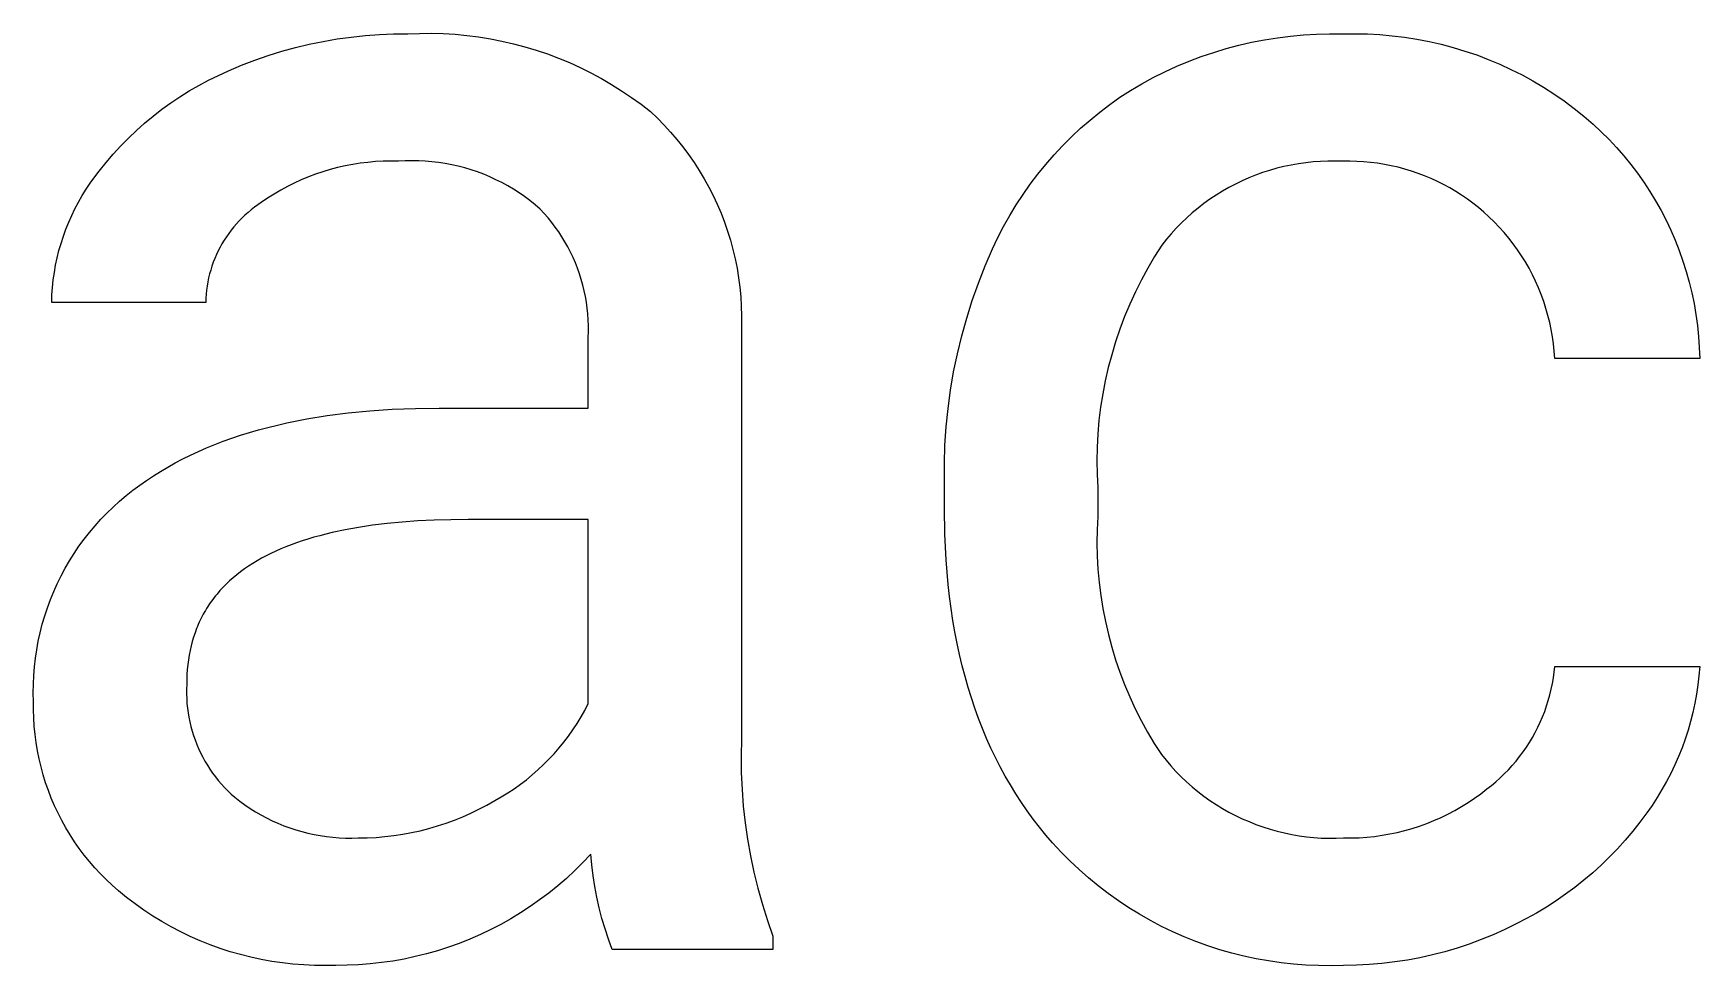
# Model space of a CAD drawing. Header units: millimetres. Extents: x 0 to 4030, y -54 to 2762.
# Drawn here: x 3904.47 to 3944.25, y 302.83 to 325.09 of the extents above; entities that cross this region are included whole.
import ezdxf

# ---------------------------------------------------------------- set-up
doc = ezdxf.new("R2010")
doc.units = ezdxf.units.MM
doc.header["$MEASUREMENT"] = 0
doc.layers.add('Domyślny', color=7, linetype='Continuous', true_color=0x000000)

msp = doc.modelspace()

# ---------------------------------------------------------------- linework, layer by layer
at = {"layer": 'Domyślny'}
for p, q in [((3911.722, 324.956), (3912.058, 325.002)), ((3912.058, 325.002), (3912.394, 325.037)), ((3912.394, 325.037), (3912.732, 325.061)), ((3912.732, 325.061), (3913.071, 325.074)), ((3913.071, 325.074), (3913.409, 325.076)), ((3913.409, 325.076), (3913.692, 325.088)), ((3913.692, 325.088), (3913.975, 325.09)), ((3913.975, 325.09), (3914.257, 325.083)), ((3914.257, 325.083), (3914.54, 325.067)), ((3914.54, 325.067), (3914.821, 325.041)), ((3914.821, 325.041), (3915.102, 325.005)), ((3915.102, 325.005), (3915.381, 324.96)), ((3934.17, 324.984), (3934.48, 325.023)), ((3934.48, 325.023), (3934.792, 325.052)), ((3934.792, 325.052), (3935.104, 325.071)), ((3935.104, 325.071), (3935.416, 325.078)), ((3935.416, 325.078), (3935.729, 325.076)), ((3935.729, 325.076), (3936.025, 325.081)), ((3936.025, 325.081), (3936.321, 325.075)), ((3936.321, 325.075), (3936.616, 325.06)), ((3936.616, 325.06), (3936.911, 325.034)), ((3936.911, 325.034), (3937.205, 324.998)), ((3937.205, 324.998), (3937.497, 324.952)), ((3910.078, 324.56), (3910.401, 324.661)), ((3910.401, 324.661), (3910.727, 324.751)), ((3910.727, 324.751), (3911.057, 324.83)), ((3911.057, 324.83), (3911.388, 324.898)), ((3911.388, 324.898), (3911.722, 324.956)), ((3915.381, 324.96), (3915.659, 324.906)), ((3915.659, 324.906), (3915.934, 324.843)), ((3915.934, 324.843), (3916.208, 324.77)), ((3916.208, 324.77), (3916.478, 324.689)), ((3916.478, 324.689), (3916.746, 324.598)), ((3916.746, 324.598), (3917.011, 324.498)), ((3932.351, 324.533), (3932.648, 324.634)), ((3932.648, 324.634), (3932.947, 324.724)), ((3932.947, 324.724), (3933.249, 324.804)), ((3933.249, 324.804), (3933.554, 324.875)), ((3933.554, 324.875), (3933.861, 324.935)), ((3933.861, 324.935), (3934.17, 324.984)), ((3937.497, 324.952), (3937.788, 324.896)), ((3937.788, 324.896), (3938.076, 324.83)), ((3938.076, 324.83), (3938.362, 324.754)), ((3938.362, 324.754), (3938.646, 324.668)), ((3938.646, 324.668), (3938.926, 324.573)), ((3908.89, 324.087), (3909.13, 324.195)), ((3909.13, 324.195), (3909.442, 324.327)), ((3909.442, 324.327), (3909.758, 324.449)), ((3909.758, 324.449), (3910.078, 324.56)), ((3917.011, 324.498), (3917.272, 324.39)), ((3917.272, 324.39), (3917.529, 324.273)), ((3917.529, 324.273), (3917.783, 324.147)), ((3931.485, 324.173), (3931.77, 324.303)), ((3931.77, 324.303), (3932.059, 324.423)), ((3932.059, 324.423), (3932.351, 324.533)), ((3938.926, 324.573), (3939.202, 324.467)), ((3939.202, 324.467), (3939.475, 324.353)), ((3939.475, 324.353), (3939.744, 324.229)), ((3939.744, 324.229), (3940.008, 324.096)), ((3908.194, 323.716), (3908.422, 323.848)), ((3908.422, 323.848), (3908.654, 323.971)), ((3908.654, 323.971), (3908.89, 324.087)), ((3917.783, 324.147), (3918.032, 324.013)), ((3918.032, 324.013), (3918.276, 323.87)), ((3918.276, 323.87), (3918.515, 323.72)), ((3930.66, 323.728), (3930.93, 323.885)), ((3930.93, 323.885), (3931.205, 324.034)), ((3931.205, 324.034), (3931.485, 324.173)), ((3940.008, 324.096), (3940.268, 323.954)), ((3940.268, 323.954), (3940.522, 323.803)), ((3940.522, 323.803), (3940.771, 323.643)), ((3907.54, 323.276), (3907.753, 323.43)), ((3907.753, 323.43), (3907.971, 323.576)), ((3907.971, 323.576), (3908.194, 323.716)), ((3918.515, 323.72), (3918.75, 323.561)), ((3918.75, 323.561), (3918.978, 323.395)), ((3918.978, 323.395), (3919.202, 323.221)), ((3930.166, 323.39), (3930.41, 323.563)), ((3930.41, 323.563), (3930.66, 323.728)), ((3940.771, 323.643), (3941.015, 323.475)), ((3941.015, 323.475), (3941.252, 323.298)), ((3907.129, 322.946), (3907.332, 323.114)), ((3907.332, 323.114), (3907.54, 323.276)), ((3919.202, 323.221), (3919.368, 323.064)), ((3919.368, 323.064), (3919.528, 322.901)), ((3929.47, 322.823), (3929.696, 323.02)), ((3929.696, 323.02), (3929.928, 323.209)), ((3929.928, 323.209), (3930.166, 323.39)), ((3941.252, 323.298), (3941.484, 323.114)), ((3941.484, 323.114), (3941.709, 322.921)), ((3906.743, 322.589), (3906.933, 322.771)), ((3906.933, 322.771), (3907.129, 322.946)), ((3919.528, 322.901), (3919.684, 322.732)), ((3919.684, 322.732), (3919.833, 322.559)), ((3929.041, 322.407), (3929.252, 322.619)), ((3929.252, 322.619), (3929.47, 322.823)), ((3941.709, 322.921), (3941.901, 322.742)), ((3941.901, 322.742), (3942.087, 322.556)), ((3906.21, 322.007), (3906.381, 322.207)), ((3906.381, 322.207), (3906.559, 322.401)), ((3906.559, 322.401), (3906.743, 322.589)), ((3919.833, 322.559), (3919.976, 322.38)), ((3919.976, 322.38), (3920.113, 322.197)), ((3928.837, 322.188), (3929.041, 322.407)), ((3942.087, 322.556), (3942.267, 322.363)), ((3942.267, 322.363), (3942.44, 322.165)), ((3906.046, 321.802), (3906.21, 322.007)), ((3911.559, 321.838), (3911.383, 321.785)), ((3911.736, 321.885), (3911.559, 321.838)), ((3911.915, 321.925), (3911.736, 321.885)), ((3912.096, 321.96), (3911.915, 321.925)), ((3912.277, 321.988), (3912.096, 321.96)), ((3912.459, 322.01), (3912.277, 321.988)), ((3912.642, 322.026), (3912.459, 322.01)), ((3912.825, 322.035), (3912.642, 322.026)), ((3913.009, 322.038), (3912.825, 322.035)), ((3913.192, 322.035), (3913.009, 322.038)), ((3913.351, 322.044), (3913.192, 322.035)), ((3913.511, 322.047), (3913.351, 322.044)), ((3913.67, 322.045), (3913.511, 322.047)), ((3913.829, 322.037), (3913.67, 322.045)), ((3913.988, 322.024), (3913.829, 322.037)), ((3914.146, 322.005), (3913.988, 322.024)), ((3914.303, 321.981), (3914.146, 322.005)), ((3914.46, 321.952), (3914.303, 321.981)), ((3914.615, 321.917), (3914.46, 321.952)), ((3914.769, 321.876), (3914.615, 321.917)), ((3914.922, 321.831), (3914.769, 321.876)), ((3915.073, 321.78), (3914.922, 321.831)), ((3920.113, 322.197), (3920.244, 322.009)), ((3920.244, 322.009), (3920.368, 321.817)), ((3920.368, 321.817), (3920.485, 321.62)), ((3928.452, 321.73), (3928.64, 321.962)), ((3928.64, 321.962), (3928.837, 322.188)), ((3933.984, 321.818), (3933.815, 321.764)), ((3934.154, 321.867), (3933.984, 321.818)), ((3934.325, 321.91), (3934.154, 321.867)), ((3934.498, 321.946), (3934.325, 321.91)), ((3934.672, 321.977), (3934.498, 321.946)), ((3934.847, 322.002), (3934.672, 321.977)), ((3935.023, 322.021), (3934.847, 322.002)), ((3935.199, 322.033), (3935.023, 322.021)), ((3935.376, 322.04), (3935.199, 322.033)), ((3935.553, 322.04), (3935.376, 322.04)), ((3935.729, 322.035), (3935.553, 322.04)), ((3935.896, 322.037), (3935.729, 322.035)), ((3936.062, 322.033), (3935.896, 322.037)), ((3936.228, 322.023), (3936.062, 322.033)), ((3936.394, 322.008), (3936.228, 322.023)), ((3936.559, 321.987), (3936.394, 322.008)), ((3936.723, 321.961), (3936.559, 321.987)), ((3936.887, 321.929), (3936.723, 321.961)), ((3937.049, 321.891), (3936.887, 321.929)), ((3937.21, 321.848), (3937.049, 321.891)), ((3937.369, 321.8), (3937.21, 321.848)), ((3942.44, 322.165), (3942.606, 321.96)), ((3942.606, 321.96), (3942.765, 321.751)), ((3905.733, 321.367), (3905.832, 321.516)), ((3905.832, 321.516), (3905.937, 321.661)), ((3905.937, 321.661), (3906.046, 321.802)), ((3910.537, 321.433), (3910.376, 321.346)), ((3910.701, 321.515), (3910.537, 321.433)), ((3910.868, 321.591), (3910.701, 321.515)), ((3911.037, 321.662), (3910.868, 321.591)), ((3911.209, 321.727), (3911.037, 321.662)), ((3911.383, 321.785), (3911.209, 321.727)), ((3915.222, 321.724), (3915.073, 321.78)), ((3915.369, 321.662), (3915.222, 321.724)), ((3915.513, 321.596), (3915.369, 321.662)), ((3915.656, 321.525), (3915.513, 321.596)), ((3915.796, 321.449), (3915.656, 321.525)), ((3915.933, 321.368), (3915.796, 321.449)), ((3920.485, 321.62), (3920.596, 321.42)), ((3920.596, 321.42), (3920.7, 321.216)), ((3928.099, 321.246), (3928.271, 321.491)), ((3928.271, 321.491), (3928.452, 321.73)), ((3933.008, 321.406), (3932.855, 321.318)), ((3933.165, 321.489), (3933.008, 321.406)), ((3933.324, 321.566), (3933.165, 321.489)), ((3933.485, 321.638), (3933.324, 321.566)), ((3933.649, 321.703), (3933.485, 321.638)), ((3933.815, 321.764), (3933.649, 321.703)), ((3937.527, 321.746), (3937.369, 321.8)), ((3937.682, 321.687), (3937.527, 321.746)), ((3937.836, 321.623), (3937.682, 321.687)), ((3937.987, 321.553), (3937.836, 321.623)), ((3938.136, 321.479), (3937.987, 321.553)), ((3938.282, 321.399), (3938.136, 321.479)), ((3942.765, 321.751), (3942.917, 321.536)), ((3942.917, 321.536), (3943.062, 321.315)), ((3905.466, 320.902), (3905.55, 321.06)), ((3905.55, 321.06), (3905.638, 321.215)), ((3905.638, 321.215), (3905.733, 321.367)), ((3909.911, 321.05), (3909.83, 320.996)), ((3910.062, 321.154), (3909.911, 321.05)), ((3910.217, 321.253), (3910.062, 321.154)), ((3910.376, 321.346), (3910.217, 321.253)), ((3916.067, 321.282), (3915.933, 321.368)), ((3916.198, 321.192), (3916.067, 321.282)), ((3916.326, 321.097), (3916.198, 321.192)), ((3916.451, 320.998), (3916.326, 321.097)), ((3920.7, 321.216), (3920.797, 321.009)), ((3920.797, 321.009), (3920.887, 320.798)), ((3927.935, 320.996), (3928.099, 321.246)), ((3932.414, 321.024), (3932.274, 320.916)), ((3932.558, 321.127), (3932.414, 321.024)), ((3932.705, 321.225), (3932.558, 321.127)), ((3932.855, 321.318), (3932.705, 321.225)), ((3938.425, 321.315), (3938.282, 321.399)), ((3938.566, 321.225), (3938.425, 321.315)), ((3938.703, 321.131), (3938.566, 321.225)), ((3938.837, 321.033), (3938.703, 321.131)), ((3938.968, 320.93), (3938.837, 321.033)), ((3943.062, 321.315), (3943.198, 321.09)), ((3943.198, 321.09), (3943.327, 320.861)), ((3905.316, 320.578), (3905.388, 320.742)), ((3905.388, 320.742), (3905.466, 320.902)), ((3909.385, 320.614), (3909.318, 320.542)), ((3909.453, 320.684), (3909.385, 320.614)), ((3909.524, 320.751), (3909.453, 320.684)), ((3909.598, 320.816), (3909.524, 320.751)), ((3909.673, 320.879), (3909.598, 320.816)), ((3909.75, 320.939), (3909.673, 320.879)), ((3909.83, 320.996), (3909.75, 320.939)), ((3916.572, 320.894), (3916.451, 320.998)), ((3916.667, 320.792), (3916.572, 320.894)), ((3916.759, 320.686), (3916.667, 320.792)), ((3916.847, 320.577), (3916.759, 320.686)), ((3920.887, 320.798), (3920.969, 320.585)), ((3927.634, 320.479), (3927.78, 320.74)), ((3927.78, 320.74), (3927.935, 320.996)), ((3932.006, 320.685), (3931.879, 320.563)), ((3932.138, 320.803), (3932.006, 320.685)), ((3932.274, 320.916), (3932.138, 320.803)), ((3939.095, 320.822), (3938.968, 320.93)), ((3939.219, 320.71), (3939.095, 320.822)), ((3939.343, 320.589), (3939.219, 320.71)), ((3943.327, 320.861), (3943.448, 320.627)), ((3943.448, 320.627), (3943.561, 320.389)), ((3905.133, 320.075), (3905.188, 320.245)), ((3905.188, 320.245), (3905.249, 320.412)), ((3905.249, 320.412), (3905.316, 320.578)), ((3909.079, 320.233), (3909.026, 320.151)), ((3909.135, 320.313), (3909.079, 320.233)), ((3909.193, 320.392), (3909.135, 320.313)), ((3909.255, 320.468), (3909.193, 320.392)), ((3909.318, 320.542), (3909.255, 320.468)), ((3916.932, 320.465), (3916.847, 320.577)), ((3917.012, 320.35), (3916.932, 320.465)), ((3917.089, 320.233), (3917.012, 320.35)), ((3917.162, 320.113), (3917.089, 320.233)), ((3920.969, 320.585), (3921.044, 320.368)), ((3921.044, 320.368), (3921.112, 320.15)), ((3927.368, 319.943), (3927.496, 320.213)), ((3927.496, 320.213), (3927.634, 320.479)), ((3931.636, 320.306), (3931.521, 320.172)), ((3931.755, 320.437), (3931.636, 320.306)), ((3931.879, 320.563), (3931.755, 320.437)), ((3939.464, 320.464), (3939.343, 320.589)), ((3939.58, 320.335), (3939.464, 320.464)), ((3939.691, 320.202), (3939.58, 320.335)), ((3943.561, 320.389), (3943.666, 320.148)), ((3905.041, 319.729), (3905.084, 319.903)), ((3905.084, 319.903), (3905.133, 320.075)), ((3908.883, 319.894), (3908.841, 319.806)), ((3908.928, 319.981), (3908.883, 319.894)), ((3908.975, 320.067), (3908.928, 319.981)), ((3909.026, 320.151), (3908.975, 320.067)), ((3917.23, 319.991), (3917.162, 320.113)), ((3917.294, 319.866), (3917.23, 319.991)), ((3917.355, 319.74), (3917.294, 319.866)), ((3921.112, 320.15), (3921.172, 319.929)), ((3921.172, 319.929), (3921.225, 319.706)), ((3927.193, 319.538), (3927.368, 319.943)), ((3931.411, 320.033), (3931.239, 319.763)), ((3931.521, 320.172), (3931.411, 320.033)), ((3939.798, 320.065), (3939.691, 320.202)), ((3939.9, 319.924), (3939.798, 320.065)), ((3939.997, 319.78), (3939.9, 319.924)), ((3943.666, 320.148), (3943.762, 319.903)), ((3943.762, 319.903), (3943.85, 319.654)), ((3904.973, 319.379), (3905.004, 319.555)), ((3905.004, 319.555), (3905.041, 319.729)), ((3908.705, 319.439), (3908.679, 319.345)), ((3908.735, 319.532), (3908.705, 319.439)), ((3908.767, 319.625), (3908.735, 319.532)), ((3908.803, 319.716), (3908.767, 319.625)), ((3908.841, 319.806), (3908.803, 319.716)), ((3917.41, 319.611), (3917.355, 319.74)), ((3917.462, 319.481), (3917.41, 319.611)), ((3917.508, 319.348), (3917.462, 319.481)), ((3921.225, 319.706), (3921.27, 319.482)), ((3921.27, 319.482), (3921.307, 319.256)), ((3927.032, 319.127), (3927.193, 319.538)), ((3931.076, 319.486), (3930.923, 319.204)), ((3931.239, 319.763), (3931.076, 319.486)), ((3940.089, 319.632), (3939.997, 319.78)), ((3940.175, 319.482), (3940.089, 319.632)), ((3940.257, 319.328), (3940.175, 319.482)), ((3943.85, 319.654), (3943.93, 319.403)), ((3904.917, 318.846), (3904.929, 319.024)), ((3904.929, 319.024), (3904.948, 319.202)), ((3904.948, 319.202), (3904.973, 319.379)), ((3908.62, 319.057), (3908.607, 318.96)), ((3908.636, 319.154), (3908.62, 319.057)), ((3908.656, 319.249), (3908.636, 319.154)), ((3908.679, 319.345), (3908.656, 319.249)), ((3917.551, 319.215), (3917.508, 319.348)), ((3917.589, 319.08), (3917.551, 319.215)), ((3917.622, 318.944), (3917.589, 319.08)), ((3921.307, 319.256), (3921.336, 319.029)), ((3921.336, 319.029), (3921.358, 318.801)), ((3926.885, 318.712), (3927.032, 319.127)), ((3930.923, 319.204), (3930.78, 318.917)), ((3940.332, 319.172), (3940.257, 319.328)), ((3940.403, 319.013), (3940.332, 319.172)), ((3943.93, 319.403), (3944.001, 319.15)), ((3944.001, 319.15), (3944.063, 318.894)), ((3904.91, 318.667), (3904.917, 318.846)), ((3908.587, 318.667), (3904.91, 318.667)), ((3908.59, 318.765), (3908.587, 318.667)), ((3908.597, 318.863), (3908.59, 318.765)), ((3908.607, 318.96), (3908.597, 318.863)), ((3917.65, 318.806), (3917.622, 318.944)), ((3917.674, 318.668), (3917.65, 318.806)), ((3917.693, 318.529), (3917.674, 318.668)), ((3921.358, 318.801), (3921.372, 318.573)), ((3926.752, 318.291), (3926.885, 318.712)), ((3930.646, 318.625), (3930.522, 318.329)), ((3930.78, 318.917), (3930.646, 318.625)), ((3940.468, 318.852), (3940.403, 319.013)), ((3940.527, 318.688), (3940.468, 318.852)), ((3940.58, 318.523), (3940.527, 318.688)), ((3944.063, 318.894), (3944.116, 318.636)), ((3944.116, 318.636), (3944.161, 318.377)), ((3917.708, 318.39), (3917.693, 318.529)), ((3917.718, 318.25), (3917.708, 318.39)), ((3917.723, 318.11), (3917.718, 318.25)), ((3921.372, 318.573), (3921.378, 318.344)), ((3921.378, 318.344), (3921.377, 318.115)), ((3926.634, 317.866), (3926.752, 318.291)), ((3930.522, 318.329), (3930.409, 318.029)), ((3940.628, 318.356), (3940.58, 318.523)), ((3940.67, 318.187), (3940.628, 318.356)), ((3944.161, 318.377), (3944.196, 318.116)), ((3917.718, 317.83), (3917.723, 317.97)), ((3917.718, 316.143), (3917.718, 317.83)), ((3917.723, 317.97), (3917.723, 318.11)), ((3921.377, 318.115), (3921.377, 308.238)), ((3926.53, 317.437), (3926.634, 317.866)), ((3930.409, 318.029), (3930.306, 317.725)), ((3940.706, 318.017), (3940.67, 318.187)), ((3940.736, 317.846), (3940.706, 318.017)), ((3940.76, 317.674), (3940.736, 317.846)), ((3944.196, 318.116), (3944.223, 317.854)), ((3944.223, 317.854), (3944.24, 317.591)), ((3926.441, 317.005), (3926.53, 317.437)), ((3930.306, 317.725), (3930.213, 317.418)), ((3940.778, 317.501), (3940.76, 317.674)), ((3940.789, 317.328), (3940.778, 317.501)), ((3944.24, 317.591), (3944.249, 317.328)), ((3930.131, 317.108), (3930.06, 316.795)), ((3930.213, 317.418), (3930.131, 317.108)), ((3944.249, 317.328), (3940.789, 317.328)), ((3926.367, 316.571), (3926.441, 317.005)), ((3930.06, 316.795), (3929.999, 316.48)), ((3926.308, 316.134), (3926.367, 316.571)), ((3929.999, 316.48), (3929.949, 316.163)), ((3910.526, 315.791), (3910.759, 315.839)), ((3910.759, 315.839), (3910.997, 315.884)), ((3910.997, 315.884), (3911.484, 315.963)), ((3911.484, 315.963), (3911.987, 316.028)), ((3911.987, 316.028), (3912.506, 316.078)), ((3912.506, 316.078), (3913.041, 316.114)), ((3913.041, 316.114), (3913.593, 316.136)), ((3913.593, 316.136), (3914.161, 316.143)), ((3914.161, 316.143), (3917.718, 316.143)), ((3926.263, 315.695), (3926.308, 316.134)), ((3929.91, 315.845), (3929.882, 315.525)), ((3929.949, 316.163), (3929.91, 315.845)), ((3909.211, 315.424), (3909.42, 315.494)), ((3909.42, 315.494), (3909.633, 315.561)), ((3909.633, 315.561), (3909.85, 315.624)), ((3909.85, 315.624), (3910.071, 315.683)), ((3910.071, 315.683), (3910.297, 315.739)), ((3910.297, 315.739), (3910.526, 315.791)), ((3926.234, 315.255), (3926.263, 315.695)), ((3929.882, 315.525), (3929.865, 315.205)), ((3908.225, 315.02), (3908.414, 315.108)), ((3908.414, 315.108), (3908.607, 315.193)), ((3908.607, 315.193), (3908.804, 315.274)), ((3908.804, 315.274), (3909.005, 315.351)), ((3909.005, 315.351), (3909.211, 315.424)), ((3926.22, 314.814), (3926.234, 315.255)), ((3929.865, 315.205), (3929.859, 314.884)), ((3907.51, 314.632), (3907.683, 314.735)), ((3907.683, 314.735), (3907.86, 314.833)), ((3907.86, 314.833), (3908.04, 314.929)), ((3908.04, 314.929), (3908.225, 315.02)), ((3926.22, 314.373), (3926.22, 314.814)), ((3929.859, 314.884), (3929.863, 314.563)), ((3906.849, 314.181), (3907.016, 314.303)), ((3907.016, 314.303), (3907.176, 314.417)), ((3907.176, 314.417), (3907.341, 314.526)), ((3907.341, 314.526), (3907.51, 314.632)), ((3926.22, 313.758), (3926.22, 314.373)), ((3929.863, 314.563), (3929.879, 314.242)), ((3906.374, 313.781), (3906.528, 313.92)), ((3906.528, 313.92), (3906.686, 314.053)), ((3906.686, 314.053), (3906.849, 314.181)), ((3929.879, 314.242), (3929.879, 313.554)), ((3905.944, 313.334), (3906.082, 313.488)), ((3906.082, 313.488), (3906.226, 313.637)), ((3906.226, 313.637), (3906.374, 313.781)), ((3914.039, 313.467), (3913.652, 313.448)), ((3914.439, 313.478), (3914.039, 313.467)), ((3914.853, 313.482), (3914.439, 313.478)), ((3917.718, 313.482), (3914.853, 313.482)), ((3917.718, 309.087), (3917.718, 313.482)), ((3926.23, 313.133), (3926.22, 313.758)), ((3929.879, 313.554), (3929.864, 313.239)), ((3905.683, 313.012), (3905.811, 313.175)), ((3905.811, 313.175), (3905.944, 313.334)), ((3911.166, 313.058), (3911.026, 313.017)), ((3911.309, 313.097), (3911.166, 313.058)), ((3911.455, 313.135), (3911.309, 313.097)), ((3911.604, 313.171), (3911.455, 313.135)), ((3911.912, 313.236), (3911.604, 313.171)), ((3912.234, 313.294), (3911.912, 313.236)), ((3912.569, 313.344), (3912.234, 313.294)), ((3912.916, 313.386), (3912.569, 313.344)), ((3913.277, 313.421), (3912.916, 313.386)), ((3913.652, 313.448), (3913.277, 313.421)), ((3926.261, 312.524), (3926.23, 313.133)), ((3929.864, 313.239), (3929.861, 312.924)), ((3905.335, 312.498), (3905.445, 312.674)), ((3905.445, 312.674), (3905.561, 312.845)), ((3905.561, 312.845), (3905.683, 313.012)), ((3910.142, 312.673), (3910.029, 312.616)), ((3910.259, 312.728), (3910.142, 312.673)), ((3910.378, 312.781), (3910.259, 312.728)), ((3910.501, 312.832), (3910.378, 312.781)), ((3910.628, 312.881), (3910.501, 312.832)), ((3910.757, 312.928), (3910.628, 312.881)), ((3910.89, 312.973), (3910.757, 312.928)), ((3911.026, 313.017), (3910.89, 312.973)), ((3929.861, 312.924), (3929.868, 312.609)), ((3905.134, 312.137), (3905.232, 312.319)), ((3905.232, 312.319), (3905.335, 312.498)), ((3909.512, 312.304), (3909.419, 312.235)), ((3909.609, 312.37), (3909.512, 312.304)), ((3909.709, 312.435), (3909.609, 312.37)), ((3909.812, 312.497), (3909.709, 312.435)), ((3909.919, 312.558), (3909.812, 312.497)), ((3910.029, 312.616), (3909.919, 312.558)), ((3926.283, 312.226), (3926.261, 312.524)), ((3929.868, 312.609), (3929.885, 312.294)), ((3929.885, 312.294), (3929.914, 311.98)), ((3904.958, 311.762), (3905.043, 311.951)), ((3905.043, 311.951), (3905.134, 312.137)), ((3909, 311.865), (3908.926, 311.785)), ((3909.077, 311.943), (3909, 311.865)), ((3909.158, 312.019), (3909.077, 311.943)), ((3909.241, 312.093), (3909.158, 312.019)), ((3909.328, 312.165), (3909.241, 312.093)), ((3909.419, 312.235), (3909.328, 312.165)), ((3926.311, 311.932), (3926.283, 312.226)), ((3926.344, 311.642), (3926.311, 311.932)), ((3929.914, 311.98), (3929.953, 311.668)), ((3904.808, 311.376), (3904.88, 311.571)), ((3904.88, 311.571), (3904.958, 311.762)), ((3908.694, 311.49), (3908.664, 311.446)), ((3908.724, 311.534), (3908.694, 311.49)), ((3908.756, 311.577), (3908.724, 311.534)), ((3908.788, 311.62), (3908.756, 311.577)), ((3908.822, 311.662), (3908.788, 311.62)), ((3908.856, 311.703), (3908.822, 311.662)), ((3908.926, 311.785), (3908.856, 311.703)), ((3926.382, 311.357), (3926.344, 311.642)), ((3929.953, 311.668), (3930.003, 311.357)), ((3904.685, 310.981), (3904.743, 311.18)), ((3904.743, 311.18), (3904.808, 311.376)), ((3908.454, 311.077), (3908.431, 311.029)), ((3908.477, 311.125), (3908.454, 311.077)), ((3908.501, 311.172), (3908.477, 311.125)), ((3908.526, 311.219), (3908.501, 311.172)), ((3908.552, 311.266), (3908.526, 311.219)), ((3908.579, 311.312), (3908.552, 311.266)), ((3908.606, 311.357), (3908.579, 311.312)), ((3908.635, 311.402), (3908.606, 311.357)), ((3908.664, 311.446), (3908.635, 311.402)), ((3926.424, 311.075), (3926.382, 311.357)), ((3926.472, 310.798), (3926.424, 311.075)), ((3930.003, 311.357), (3930.063, 311.048)), ((3904.589, 310.579), (3904.634, 310.781)), ((3904.634, 310.781), (3904.685, 310.981)), ((3908.296, 310.677), (3908.265, 310.572)), ((3908.331, 310.78), (3908.296, 310.677)), ((3908.368, 310.881), (3908.331, 310.78)), ((3908.389, 310.931), (3908.368, 310.881)), ((3908.409, 310.98), (3908.389, 310.931)), ((3908.431, 311.029), (3908.409, 310.98)), ((3926.525, 310.525), (3926.472, 310.798)), ((3930.063, 311.048), (3930.134, 310.741)), ((3930.134, 310.741), (3930.216, 310.436)), ((3904.522, 310.17), (3904.552, 310.375)), ((3904.552, 310.375), (3904.589, 310.579)), ((3908.213, 310.356), (3908.191, 310.246)), ((3908.237, 310.465), (3908.213, 310.356)), ((3908.265, 310.572), (3908.237, 310.465)), ((3926.583, 310.256), (3926.525, 310.525)), ((3930.216, 310.436), (3930.308, 310.135)), ((3904.482, 309.758), (3904.498, 309.965)), ((3904.498, 309.965), (3904.522, 310.17)), ((3908.147, 309.902), (3908.139, 309.784)), ((3908.158, 310.019), (3908.147, 309.902)), ((3908.173, 310.133), (3908.158, 310.019)), ((3908.191, 310.246), (3908.173, 310.133)), ((3926.646, 309.992), (3926.583, 310.256)), ((3926.714, 309.732), (3926.646, 309.992)), ((3930.308, 310.135), (3930.41, 309.837)), ((3940.775, 309.838), (3940.789, 309.975)), ((3940.789, 309.975), (3944.249, 309.975)), ((3944.249, 309.975), (3944.232, 309.754)), ((3904.471, 309.345), (3904.473, 309.551)), ((3904.473, 309.551), (3904.482, 309.758)), ((3908.132, 309.542), (3908.128, 309.429)), ((3908.134, 309.664), (3908.132, 309.542)), ((3908.139, 309.784), (3908.134, 309.664)), ((3926.787, 309.475), (3926.714, 309.732)), ((3926.866, 309.223), (3926.787, 309.475)), ((3930.41, 309.837), (3930.522, 309.543)), ((3930.522, 309.543), (3930.645, 309.252)), ((3940.706, 309.431), (3940.733, 309.566)), ((3940.733, 309.566), (3940.757, 309.702)), ((3940.757, 309.702), (3940.775, 309.838)), ((3944.207, 309.534), (3944.174, 309.314)), ((3944.232, 309.754), (3944.207, 309.534)), ((3904.477, 309.138), (3904.471, 309.345)), ((3904.475, 308.941), (3904.477, 309.138)), ((3908.128, 309.429), (3908.128, 309.317)), ((3908.128, 309.317), (3908.132, 309.205)), ((3908.132, 309.205), (3908.139, 309.093)), ((3908.139, 309.093), (3908.15, 308.982)), ((3917.634, 308.926), (3917.718, 309.087)), ((3926.949, 308.976), (3926.866, 309.223)), ((3930.645, 309.252), (3930.777, 308.966)), ((3940.595, 309.033), (3940.636, 309.164)), ((3940.636, 309.164), (3940.673, 309.297)), ((3940.673, 309.297), (3940.706, 309.431)), ((3944.135, 309.096), (3944.088, 308.879)), ((3944.174, 309.314), (3944.135, 309.096)), ((3904.481, 308.744), (3904.475, 308.941)), ((3904.493, 308.548), (3904.481, 308.744)), ((3908.15, 308.982), (3908.165, 308.87)), ((3908.165, 308.87), (3908.184, 308.76)), ((3908.184, 308.76), (3908.206, 308.65)), ((3917.45, 308.613), (3917.545, 308.768)), ((3917.545, 308.768), (3917.634, 308.926)), ((3927.037, 308.732), (3926.949, 308.976)), ((3927.13, 308.493), (3927.037, 308.732)), ((3930.777, 308.966), (3930.919, 308.685)), ((3930.919, 308.685), (3931.07, 308.409)), ((3940.445, 308.648), (3940.5, 308.774)), ((3940.5, 308.774), (3940.55, 308.903)), ((3940.55, 308.903), (3940.595, 309.033)), ((3944.088, 308.879), (3944.034, 308.664)), ((3904.512, 308.352), (3904.493, 308.548)), ((3904.538, 308.157), (3904.512, 308.352)), ((3908.206, 308.65), (3908.232, 308.541)), ((3908.232, 308.541), (3908.262, 308.433)), ((3908.262, 308.433), (3908.295, 308.325)), ((3908.295, 308.325), (3908.332, 308.22)), ((3917.136, 308.169), (3917.246, 308.313)), ((3917.246, 308.313), (3917.351, 308.462)), ((3917.351, 308.462), (3917.45, 308.613)), ((3927.228, 308.257), (3927.13, 308.493)), ((3931.07, 308.409), (3931.231, 308.138)), ((3940.187, 308.162), (3940.257, 308.28)), ((3940.257, 308.28), (3940.324, 308.4)), ((3940.324, 308.4), (3940.387, 308.523)), ((3940.387, 308.523), (3940.445, 308.648)), ((3943.973, 308.451), (3943.904, 308.24)), ((3944.034, 308.664), (3943.973, 308.451)), ((3904.57, 307.963), (3904.538, 308.157)), ((3904.609, 307.77), (3904.57, 307.963)), ((3908.332, 308.22), (3908.373, 308.115)), ((3908.373, 308.115), (3908.417, 308.012)), ((3908.417, 308.012), (3908.464, 307.91)), ((3908.464, 307.91), (3908.515, 307.81)), ((3916.779, 307.758), (3916.902, 307.891)), ((3916.902, 307.891), (3917.022, 308.028)), ((3917.022, 308.028), (3917.136, 308.169)), ((3921.377, 308.238), (3921.368, 307.839)), ((3927.332, 308.026), (3927.228, 308.257)), ((3927.44, 307.8), (3927.332, 308.026)), ((3931.231, 308.138), (3931.401, 307.873)), ((3939.951, 307.822), (3940.033, 307.933)), ((3940.033, 307.933), (3940.112, 308.046)), ((3940.112, 308.046), (3940.187, 308.162)), ((3943.829, 308.031), (3943.746, 307.825)), ((3943.904, 308.24), (3943.829, 308.031)), ((3904.655, 307.578), (3904.609, 307.77)), ((3904.707, 307.388), (3904.655, 307.578)), ((3908.515, 307.81), (3908.569, 307.712)), ((3908.569, 307.712), (3908.626, 307.615)), ((3908.626, 307.615), (3908.687, 307.521)), ((3908.687, 307.521), (3908.751, 307.429)), ((3916.382, 307.386), (3916.518, 307.506)), ((3916.518, 307.506), (3916.65, 307.63)), ((3916.65, 307.63), (3916.779, 307.758)), ((3921.368, 307.839), (3921.372, 307.439)), ((3927.554, 307.577), (3927.44, 307.8)), ((3927.672, 307.359), (3927.554, 307.577)), ((3931.401, 307.873), (3931.512, 307.734)), ((3931.512, 307.734), (3931.628, 307.599)), ((3931.628, 307.599), (3931.748, 307.468)), ((3939.586, 307.41), (3939.683, 307.508)), ((3939.683, 307.508), (3939.776, 307.61)), ((3939.776, 307.61), (3939.865, 307.715)), ((3939.865, 307.715), (3939.951, 307.822)), ((3943.657, 307.622), (3943.561, 307.422)), ((3943.746, 307.825), (3943.657, 307.622)), ((3904.765, 307.2), (3904.707, 307.388)), ((3904.83, 307.015), (3904.765, 307.2)), ((3908.751, 307.429), (3908.818, 307.339)), ((3908.818, 307.339), (3908.887, 307.251)), ((3908.887, 307.251), (3908.96, 307.165)), ((3908.96, 307.165), (3909.036, 307.082)), ((3915.949, 307.056), (3916.097, 307.161)), ((3916.097, 307.161), (3916.241, 307.271)), ((3916.241, 307.271), (3916.382, 307.386)), ((3921.372, 307.439), (3921.389, 307.04)), ((3927.795, 307.145), (3927.672, 307.359)), ((3927.924, 306.935), (3927.795, 307.145)), ((3931.748, 307.468), (3931.873, 307.342)), ((3931.873, 307.342), (3932.002, 307.22)), ((3932.002, 307.22), (3932.135, 307.102)), ((3932.135, 307.102), (3932.272, 306.989)), ((3939.17, 307.05), (3939.278, 307.135)), ((3939.278, 307.135), (3939.384, 307.223)), ((3939.384, 307.223), (3939.487, 307.315)), ((3939.487, 307.315), (3939.586, 307.41)), ((3943.459, 307.226), (3943.349, 307.033)), ((3943.561, 307.422), (3943.459, 307.226)), ((3904.901, 306.831), (3904.83, 307.015)), ((3904.979, 306.65), (3904.901, 306.831)), ((3909.036, 307.082), (3909.114, 307.002)), ((3909.114, 307.002), (3909.195, 306.924)), ((3909.195, 306.924), (3909.278, 306.85)), ((3909.278, 306.85), (3909.398, 306.757)), ((3909.398, 306.757), (3909.52, 306.668)), ((3915.299, 306.665), (3915.485, 306.771)), ((3915.485, 306.771), (3915.643, 306.861)), ((3915.643, 306.861), (3915.797, 306.956)), ((3915.797, 306.956), (3915.949, 307.056)), ((3921.389, 307.04), (3921.419, 306.642)), ((3928.058, 306.729), (3927.924, 306.935)), ((3928.196, 306.527), (3928.058, 306.729)), ((3932.272, 306.989), (3932.413, 306.881)), ((3932.413, 306.881), (3932.558, 306.778)), ((3932.558, 306.778), (3932.706, 306.68)), ((3938.564, 306.629), (3938.721, 306.727)), ((3938.721, 306.727), (3938.874, 306.829)), ((3938.874, 306.829), (3939.024, 306.937)), ((3939.024, 306.937), (3939.17, 307.05)), ((3943.234, 306.843), (3943.112, 306.658)), ((3943.349, 307.033), (3943.234, 306.843)), ((3905.062, 306.472), (3904.979, 306.65)), ((3905.152, 306.297), (3905.062, 306.472)), ((3905.247, 306.125), (3905.152, 306.297)), ((3909.52, 306.668), (3909.645, 306.584)), ((3909.645, 306.584), (3909.773, 306.504)), ((3909.773, 306.504), (3909.904, 306.429)), ((3909.904, 306.429), (3910.037, 306.358)), ((3910.037, 306.358), (3910.173, 306.292)), ((3910.173, 306.292), (3910.31, 306.23)), ((3914.323, 306.233), (3914.524, 306.306)), ((3914.524, 306.306), (3914.722, 306.386)), ((3914.722, 306.386), (3914.917, 306.473)), ((3914.917, 306.473), (3915.11, 306.566)), ((3915.11, 306.566), (3915.299, 306.665)), ((3921.419, 306.642), (3921.463, 306.245)), ((3928.34, 306.33), (3928.196, 306.527)), ((3928.488, 306.136), (3928.34, 306.33)), ((3932.706, 306.68), (3932.858, 306.587)), ((3932.858, 306.587), (3933.012, 306.499)), ((3933.012, 306.499), (3933.17, 306.417)), ((3933.17, 306.417), (3933.33, 306.34)), ((3933.33, 306.34), (3933.493, 306.269)), ((3937.736, 306.228), (3937.907, 306.297)), ((3937.907, 306.297), (3938.075, 306.371)), ((3938.075, 306.371), (3938.241, 306.452)), ((3938.241, 306.452), (3938.404, 306.538)), ((3938.404, 306.538), (3938.564, 306.629)), ((3942.984, 306.477), (3942.821, 306.255)), ((3943.112, 306.658), (3942.984, 306.477)), ((3905.349, 305.956), (3905.247, 306.125)), ((3905.456, 305.791), (3905.349, 305.956)), ((3910.31, 306.23), (3910.45, 306.173)), ((3910.45, 306.173), (3910.592, 306.121)), ((3910.592, 306.121), (3910.735, 306.074)), ((3910.735, 306.074), (3910.88, 306.032)), ((3910.88, 306.032), (3911.026, 305.994)), ((3911.026, 305.994), (3911.174, 305.962)), ((3911.174, 305.962), (3911.322, 305.935)), ((3911.322, 305.935), (3911.471, 305.913)), ((3911.471, 305.913), (3911.621, 305.896)), ((3911.621, 305.896), (3911.772, 305.884)), ((3912.438, 305.884), (3912.652, 305.894)), ((3912.652, 305.894), (3912.865, 305.912)), ((3912.865, 305.912), (3913.077, 305.937)), ((3913.077, 305.937), (3913.288, 305.969)), ((3913.288, 305.969), (3913.499, 306.008)), ((3913.499, 306.008), (3913.707, 306.054)), ((3913.707, 306.054), (3913.914, 306.107)), ((3913.914, 306.107), (3914.12, 306.167)), ((3914.12, 306.167), (3914.323, 306.233)), ((3921.463, 306.245), (3921.519, 305.85)), ((3928.642, 305.947), (3928.488, 306.136)), ((3928.801, 305.763), (3928.642, 305.947)), ((3933.493, 306.269), (3933.658, 306.203)), ((3933.658, 306.203), (3933.825, 306.144)), ((3933.825, 306.144), (3933.994, 306.09)), ((3933.994, 306.09), (3934.165, 306.042)), ((3934.165, 306.042), (3934.338, 305.999)), ((3934.338, 305.999), (3934.512, 305.963)), ((3934.512, 305.963), (3934.687, 305.933)), ((3934.687, 305.933), (3934.863, 305.909)), ((3934.863, 305.909), (3935.04, 305.891)), ((3936.119, 305.886), (3936.303, 305.899)), ((3936.303, 305.899), (3936.486, 305.918)), ((3936.486, 305.918), (3936.669, 305.944)), ((3936.669, 305.944), (3936.85, 305.976)), ((3936.85, 305.976), (3937.031, 306.014)), ((3937.031, 306.014), (3937.21, 306.058)), ((3937.21, 306.058), (3937.387, 306.109)), ((3937.387, 306.109), (3937.562, 306.165)), ((3937.562, 306.165), (3937.736, 306.228)), ((3942.65, 306.039), (3942.473, 305.829)), ((3942.821, 306.255), (3942.65, 306.039)), ((3905.569, 305.63), (3905.456, 305.791)), ((3905.687, 305.472), (3905.569, 305.63)), ((3911.772, 305.884), (3911.923, 305.878)), ((3911.923, 305.878), (3912.074, 305.876)), ((3912.074, 305.876), (3912.224, 305.88)), ((3912.224, 305.88), (3912.438, 305.884)), ((3917.778, 305.494), (3917.59, 305.295)), ((3917.801, 305.235), (3917.778, 305.494)), ((3921.519, 305.85), (3921.589, 305.457)), ((3929.005, 305.543), (3928.801, 305.763)), ((3929.216, 305.33), (3929.005, 305.543)), ((3935.04, 305.891), (3935.217, 305.879)), ((3935.217, 305.879), (3935.395, 305.873)), ((3935.395, 305.873), (3935.572, 305.873)), ((3935.572, 305.873), (3935.75, 305.88)), ((3935.75, 305.88), (3935.934, 305.88)), ((3935.934, 305.88), (3936.119, 305.886)), ((3942.288, 305.624), (3942.097, 305.426)), ((3942.473, 305.829), (3942.288, 305.624)), ((3905.81, 305.319), (3905.687, 305.472)), ((3905.939, 305.17), (3905.81, 305.319)), ((3906.072, 305.026), (3905.939, 305.17)), ((3917.395, 305.102), (3917.195, 304.916)), ((3917.59, 305.295), (3917.395, 305.102)), ((3917.833, 304.977), (3917.801, 305.235)), ((3921.589, 305.457), (3921.671, 305.066)), ((3929.434, 305.125), (3929.216, 305.33)), ((3929.659, 304.927), (3929.434, 305.125)), ((3941.9, 305.234), (3941.696, 305.049)), ((3942.097, 305.426), (3941.9, 305.234)), ((3906.211, 304.886), (3906.072, 305.026)), ((3906.354, 304.751), (3906.211, 304.886)), ((3906.502, 304.621), (3906.354, 304.751)), ((3916.988, 304.737), (3916.775, 304.565)), ((3917.195, 304.916), (3916.988, 304.737)), ((3917.873, 304.72), (3917.833, 304.977)), ((3917.922, 304.464), (3917.873, 304.72)), ((3921.671, 305.066), (3921.767, 304.678)), ((3929.89, 304.736), (3929.659, 304.927)), ((3930.128, 304.554), (3929.89, 304.736)), ((3941.271, 304.699), (3941.05, 304.535)), ((3941.486, 304.87), (3941.271, 304.699)), ((3941.696, 305.049), (3941.486, 304.87)), ((3906.699, 304.459), (3906.502, 304.621)), ((3906.902, 304.305), (3906.699, 304.459)), ((3907.11, 304.157), (3906.902, 304.305)), ((3916.557, 304.4), (3916.333, 304.243)), ((3916.775, 304.565), (3916.557, 304.4)), ((3917.98, 304.211), (3917.922, 304.464)), ((3921.767, 304.678), (3921.875, 304.294)), ((3930.372, 304.38), (3930.128, 304.554)), ((3930.622, 304.215), (3930.372, 304.38)), ((3940.824, 304.378), (3940.592, 304.229)), ((3941.05, 304.535), (3940.824, 304.378)), ((3907.323, 304.016), (3907.11, 304.157)), ((3907.541, 303.883), (3907.323, 304.016)), ((3915.87, 303.951), (3915.631, 303.817)), ((3916.104, 304.093), (3915.87, 303.951)), ((3916.333, 304.243), (3916.104, 304.093)), ((3918.045, 303.959), (3917.98, 304.211)), ((3918.119, 303.71), (3918.045, 303.959)), ((3921.875, 304.294), (3921.995, 303.913)), ((3921.995, 303.913), (3922.128, 303.537)), ((3930.877, 304.058), (3930.622, 304.215)), ((3931.137, 303.909), (3930.877, 304.058)), ((3931.403, 303.77), (3931.137, 303.909)), ((3940.115, 303.954), (3939.87, 303.828)), ((3940.356, 304.087), (3940.115, 303.954)), ((3940.592, 304.229), (3940.356, 304.087)), ((3907.763, 303.757), (3907.541, 303.883)), ((3907.989, 303.639), (3907.763, 303.757)), ((3908.219, 303.528), (3907.989, 303.639)), ((3908.452, 303.425), (3908.219, 303.528)), ((3915.142, 303.574), (3914.891, 303.464)), ((3915.389, 303.691), (3915.142, 303.574)), ((3915.631, 303.817), (3915.389, 303.691)), ((3918.201, 303.463), (3918.119, 303.71)), ((3922.128, 303.537), (3922.128, 303.219)), ((3931.672, 303.64), (3931.403, 303.77)), ((3931.947, 303.519), (3931.672, 303.64)), ((3932.225, 303.408), (3931.947, 303.519)), ((3939.318, 303.568), (3939.035, 303.452)), ((3939.596, 303.693), (3939.318, 303.568)), ((3939.87, 303.828), (3939.596, 303.693)), ((3908.689, 303.33), (3908.452, 303.425)), ((3908.929, 303.243), (3908.689, 303.33)), ((3909.171, 303.164), (3908.929, 303.243)), ((3909.417, 303.094), (3909.171, 303.164)), ((3913.855, 303.113), (3913.59, 303.047)), ((3914.118, 303.187), (3913.855, 303.113)), ((3914.379, 303.271), (3914.118, 303.187)), ((3914.636, 303.363), (3914.379, 303.271)), ((3914.891, 303.464), (3914.636, 303.363)), ((3918.291, 303.219), (3918.201, 303.463)), ((3922.128, 303.219), (3918.291, 303.219)), ((3932.507, 303.306), (3932.225, 303.408)), ((3932.792, 303.213), (3932.507, 303.306)), ((3933.08, 303.131), (3932.792, 303.213)), ((3933.37, 303.058), (3933.08, 303.131)), ((3938.165, 303.163), (3937.869, 303.087)), ((3938.458, 303.25), (3938.165, 303.163)), ((3938.748, 303.346), (3938.458, 303.25)), ((3939.035, 303.452), (3938.748, 303.346)), ((3909.664, 303.032), (3909.417, 303.094)), ((3909.913, 302.978), (3909.664, 303.032)), ((3910.164, 302.932), (3909.913, 302.978)), ((3910.417, 302.895), (3910.164, 302.932)), ((3910.67, 302.867), (3910.417, 302.895)), ((3910.925, 302.847), (3910.67, 302.867)), ((3911.18, 302.836), (3910.925, 302.847)), ((3911.435, 302.833), (3911.18, 302.836)), ((3911.69, 302.839), (3911.435, 302.833)), ((3911.963, 302.841), (3911.69, 302.839)), ((3912.237, 302.853), (3911.963, 302.841)), ((3912.51, 302.873), (3912.237, 302.853)), ((3912.782, 302.903), (3912.51, 302.873)), ((3913.053, 302.942), (3912.782, 302.903)), ((3913.322, 302.99), (3913.053, 302.942)), ((3913.59, 303.047), (3913.322, 302.99)), ((3933.663, 302.995), (3933.37, 303.058)), ((3933.958, 302.943), (3933.663, 302.995)), ((3934.255, 302.9), (3933.958, 302.943)), ((3934.553, 302.867), (3934.255, 302.9)), ((3934.851, 302.845), (3934.553, 302.867)), ((3935.151, 302.833), (3934.851, 302.845)), ((3935.45, 302.831), (3935.151, 302.833)), ((3935.75, 302.839), (3935.45, 302.831)), ((3936.055, 302.843), (3935.75, 302.839)), ((3936.361, 302.858), (3936.055, 302.843)), ((3936.665, 302.883), (3936.361, 302.858)), ((3936.969, 302.919), (3936.665, 302.883)), ((3937.271, 302.965), (3936.969, 302.919)), ((3937.571, 303.021), (3937.271, 302.965)), ((3937.869, 303.087), (3937.571, 303.021))]:
    msp.add_line(p, q, dxfattribs=at)

doc.saveas('drawing.dxf')
